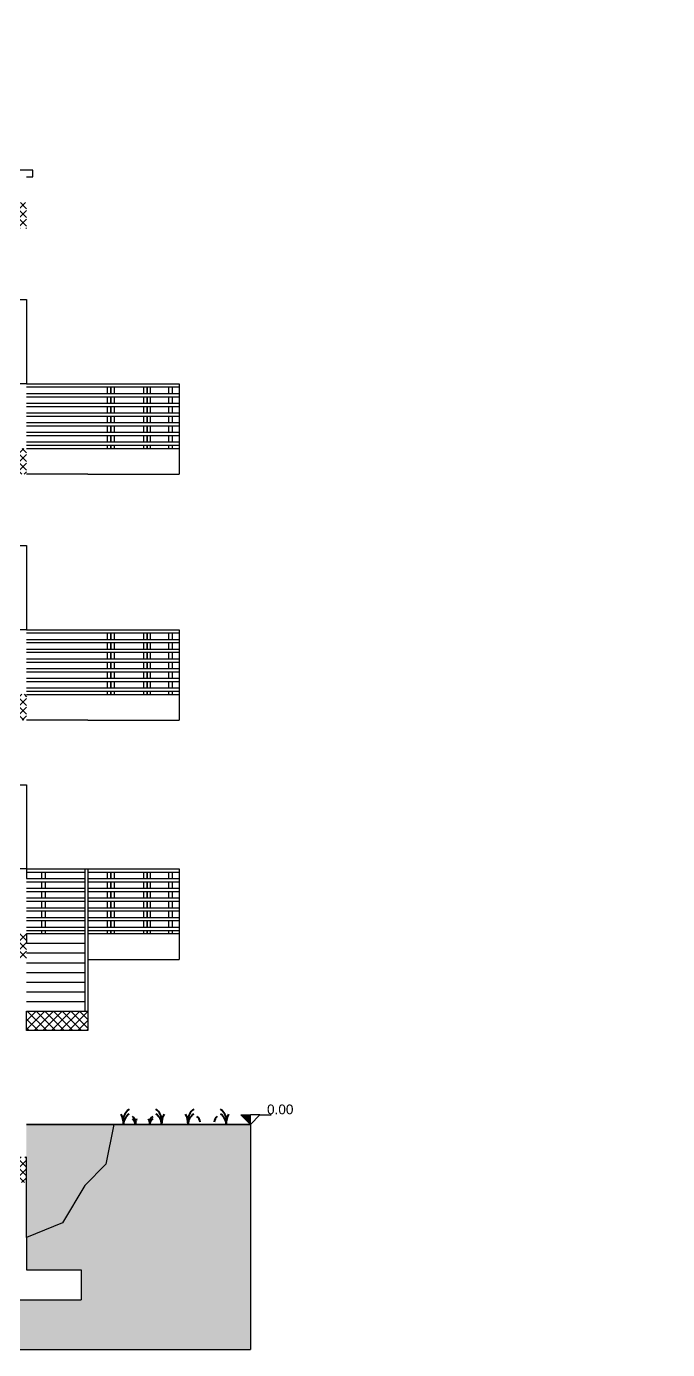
# Model space of a CAD drawing. Header units: millimetres. Extents: x 2459 to 3981, y 1231 to 4850.
# Drawn here: x 3766.51 to 3776.41, y 1237.88 to 1258.34 of the extents above; entities that cross this region are included whole.
import ezdxf

# ---------------------------------------------------------------- set-up
doc = ezdxf.new("R2010")
doc.units = ezdxf.units.MM
doc.layers.add('erbetta', color=7, linetype='Continuous', lineweight=40)
doc.styles.get("Standard").update_dxf_attribs({"font": 'arial.ttf'})

msp = doc.modelspace()

# ---------------------------------------------------------------- hatches: boundary and pattern name
h = msp.add_hatch()
h.set_pattern_fill('ANSI37', color=256, scale=0.03)
h.paths.add_polyline_path([(3753.757936, 1240.865233), (3753.357936, 1240.865233), (3753.357936, 1240.465233), (3753.757936, 1240.465233)])
h.paths.add_polyline_path([(3757.047936, 1240.865233), (3756.997936, 1240.865233), (3756.647936, 1240.865233), (3756.647936, 1240.465233), (3757.047936, 1240.465233)])
h.paths.add_polyline_path([(3760.172936, 1240.865233), (3759.772936, 1240.865233), (3759.772936, 1240.465233), (3760.172936, 1240.465233)])
h.paths.add_polyline_path([(3763.407936, 1240.865233), (3763.007936, 1240.865233), (3763.007936, 1240.465233), (3763.407936, 1240.465233)])
h.paths.add_polyline_path([(3760.167936, 1244.314872), (3759.767936, 1244.314872), (3759.767936, 1243.915233), (3760.167936, 1243.915233)])
h.paths.add_polyline_path([(3757.047936, 1244.31584), (3756.647936, 1244.31584), (3756.647936, 1243.915233), (3757.047936, 1243.915233)])
h.paths.add_polyline_path([(3750.207936, 1242.814923), (3750.207936, 1243.114923), (3749.257936, 1243.114923), (3749.257936, 1242.814923)])
h.paths.add_polyline_path([(3767.457936, 1242.814923), (3767.457936, 1243.114923), (3766.507936, 1243.114923), (3766.507936, 1242.814923)])
h.paths.add_polyline_path([(3750.607936, 1255.215233), (3750.607936, 1255.615233), (3750.207936, 1255.615233), (3750.207936, 1255.215233)])
h.paths.add_polyline_path([(3756.597936, 1255.215233), (3756.997936, 1255.215233), (3756.997936, 1255.615233), (3756.597936, 1255.615233)])
h.paths.add_polyline_path([(3756.997936, 1258.338622), (3756.597936, 1258.338622), (3756.597936, 1257.938622), (3756.997936, 1257.938622)])
h.paths.add_polyline_path([(3760.122876, 1258.338622), (3759.722876, 1258.338622), (3759.722876, 1257.938622), (3760.122876, 1257.938622)])
h.paths.add_polyline_path([(3760.122876, 1255.615233), (3759.722876, 1255.615233), (3759.722876, 1255.215233), (3760.122876, 1255.215233)])
h.paths.add_polyline_path([(3766.107936, 1255.215233), (3766.507936, 1255.215233), (3766.507936, 1255.615233), (3766.107936, 1255.615233)])
h.paths.add_polyline_path([(3766.507936, 1251.815233), (3766.107936, 1251.815233), (3766.107936, 1251.415233), (3766.507936, 1251.415233)])
h.paths.add_polyline_path([(3750.207936, 1251.815233), (3750.207936, 1251.415233), (3750.607936, 1251.415233), (3750.607936, 1251.815233)])
h.paths.add_polyline_path([(3750.607936, 1248.015233), (3750.207936, 1248.015233), (3750.207936, 1247.615233), (3750.607936, 1247.615233)])
h.paths.add_polyline_path([(3766.107936, 1247.615233), (3766.507936, 1247.615233), (3766.507936, 1248.015233), (3766.107936, 1248.015233)])
h.paths.add_polyline_path([(3766.107936, 1243.915233), (3766.507936, 1243.915233), (3766.507936, 1244.315233), (3766.107936, 1244.315233)])
h.paths.add_polyline_path([(3750.607936, 1243.915233), (3750.607936, 1244.315233), (3750.207936, 1244.315233), (3750.207936, 1243.915233)])
h.paths.add_polyline_path([(3750.207936, 1240.465233), (3750.607936, 1240.465233), (3750.607936, 1240.865233), (3750.207936, 1240.865233)])
h.paths.add_polyline_path([(3766.107936, 1240.465233), (3766.507936, 1240.465233), (3766.507936, 1240.865233), (3766.107936, 1240.865233)])
h.paths.add_polyline_path([(3756.647936, 1248.013672), (3757.047936, 1248.013672), (3757.047936, 1247.615233), (3756.647936, 1247.615233)])
h.paths.add_polyline_path([(3759.767936, 1248.014539), (3760.167936, 1248.014539), (3760.167936, 1247.615233), (3759.767936, 1247.615233)])
h.paths.add_polyline_path([(3756.647936, 1251.815233), (3757.047936, 1251.815233), (3757.047936, 1251.415233), (3756.647936, 1251.415233)])
h.paths.add_polyline_path([(3759.767936, 1251.815233), (3760.167936, 1251.815233), (3760.167936, 1251.415233), (3759.767936, 1251.415233)])
at = {"linetype": 'Continuous', "lineweight": -3, "ltscale": 0.01, "true_color": 0x939598, "transparency": 33554559}
h = msp.add_hatch(dxfattribs=at)
h.set_pattern_fill('EARTH', color=252, scale=0.1, angle=45)
h.paths.add_polyline_path([(3780.569752, 1239.61719), (3780.012323, 1239.842627), (3779.715084, 1240.139866), (3779.305021, 1240.226858), (3779.066646, 1240.465233), (3777.065568, 1240.465233), (3777.065568, 1238.035233), (3798.962389, 1238.035233), (3798.962389, 1241.365233), (3796.852018, 1241.365233), (3796.730146, 1240.749123), (3796.401275, 1240.420252), (3796.05938, 1239.842627), (3795.501951, 1239.61719), (3795.501951, 1239.115354), (3796.346943, 1239.115354), (3796.346943, 1238.654559), (3794.25696, 1238.654559), (3794.25696, 1239.115354), (3795.101951, 1239.115354), (3795.101951, 1239.61719), (3790.631951, 1239.61719), (3790.631951, 1239.115354), (3791.476943, 1239.115354), (3791.476943, 1238.654559), (3789.38696, 1238.654559), (3789.38696, 1239.115354), (3790.231951, 1239.115354), (3790.231951, 1239.61719), (3788.301951, 1239.61719), (3788.301951, 1239.115354), (3789.146943, 1239.115354), (3789.146943, 1238.654559), (3787.05696, 1238.654559), (3787.05696, 1239.115354), (3787.901951, 1239.115354), (3787.901951, 1239.61719), (3783.759752, 1239.61719), (3783.759752, 1239.115354), (3784.604743, 1239.115354), (3784.604743, 1238.654559), (3782.51476, 1238.654559), (3782.51476, 1239.115354), (3783.359752, 1239.115354), (3783.359752, 1239.61719), (3780.969752, 1239.61719), (3780.969752, 1239.115354), (3781.814743, 1239.115354), (3781.814743, 1238.654559), (3779.72476, 1238.654559), (3779.72476, 1239.115354), (3780.569752, 1239.115354)])
h.paths.add_polyline_path([(3769.967936, 1241.365233), (3767.858003, 1241.365233), (3767.736132, 1240.749123), (3767.40726, 1240.420252), (3767.065365, 1239.842627), (3766.507936, 1239.61719), (3766.507936, 1239.115354), (3767.352928, 1239.115354), (3767.352928, 1238.654559), (3765.262945, 1238.654559), (3765.262945, 1239.115354), (3766.107936, 1239.115354), (3766.107936, 1239.61719), (3763.407936, 1239.61719), (3763.407936, 1239.115354), (3764.252928, 1239.115354), (3764.252928, 1238.654559), (3762.162945, 1238.654559), (3762.162945, 1239.115354), (3763.007936, 1239.115354), (3763.007936, 1239.61719), (3760.172936, 1239.61719), (3760.172936, 1239.115354), (3761.017928, 1239.115354), (3761.017928, 1238.654559), (3758.927945, 1238.654559), (3758.927945, 1239.115354), (3759.772936, 1239.115354), (3759.772936, 1239.61719), (3757.047936, 1239.61719), (3757.047936, 1239.115354), (3757.892928, 1239.115354), (3757.892928, 1238.654559), (3755.802945, 1238.654559), (3755.802945, 1239.115354), (3756.647936, 1239.115354), (3756.647936, 1239.61719), (3753.757936, 1239.61719), (3753.757936, 1239.115354), (3754.602928, 1239.115354), (3754.602928, 1238.654559), (3752.512945, 1238.654559), (3752.512945, 1239.115354), (3753.357936, 1239.115354), (3753.357936, 1239.61719), (3750.607936, 1239.61719), (3750.607936, 1239.115354), (3751.452928, 1239.115354), (3751.452928, 1238.654559), (3749.362945, 1238.654559), (3749.362945, 1239.115354), (3750.207936, 1239.115354), (3750.207936, 1239.61719), (3749.650508, 1239.842627), (3749.308613, 1240.420252), (3748.979741, 1240.749123), (3748.85787, 1241.365233), (3746.747936, 1241.365233), (3746.747936, 1237.88455), (3746.791933, 1237.88455), (3747.507803, 1237.88455), (3769.967936, 1237.88455)])
h.paths.add_polyline_path([(3812.494815, 1241.365233), (3812.494815, 1237.88455), (3812.538811, 1237.88455), (3813.254682, 1237.88455), (3835.714815, 1237.88455), (3835.714815, 1241.365233), (3833.604882, 1241.365233), (3833.48301, 1240.749123), (3833.154139, 1240.420252), (3832.812244, 1239.842627), (3832.254815, 1239.61719), (3832.184815, 1239.61719), (3832.411189, 1239.21719), (3832.411189, 1239.11719), (3831.711189, 1239.11719), (3831.711189, 1239.21719), (3831.924815, 1239.61719), (3829.034815, 1239.61719), (3829.261189, 1239.21719), (3829.261189, 1239.11719), (3828.561189, 1239.11719), (3828.561189, 1239.21719), (3828.774815, 1239.61719), (3825.794815, 1239.61719), (3826.021189, 1239.21719), (3826.021189, 1239.11719), (3825.321189, 1239.11719), (3825.321189, 1239.21719), (3825.534815, 1239.61719), (3822.674815, 1239.61719), (3822.901189, 1239.21719), (3822.901189, 1239.11719), (3822.201189, 1239.11719), (3822.201189, 1239.21719), (3822.414815, 1239.61719), (3819.434815, 1239.61719), (3819.661189, 1239.21719), (3819.661189, 1239.11719), (3818.961189, 1239.11719), (3818.961189, 1239.21719), (3819.174815, 1239.61719), (3816.282315, 1239.61719), (3816.508689, 1239.21719), (3816.508689, 1239.11719), (3815.808689, 1239.11719), (3815.808689, 1239.21719), (3816.022315, 1239.61719), (3815.954815, 1239.61719), (3815.397387, 1239.842627), (3815.055491, 1240.420252), (3814.72662, 1240.749123), (3814.604749, 1241.365233)])
h.paths.add_polyline_path([(3842.812446, 1240.465233), (3842.812446, 1238.035233), (3864.709268, 1238.035233), (3864.709268, 1241.365233), (3862.598897, 1241.365233), (3862.477025, 1240.749123), (3862.148154, 1240.420252), (3861.806258, 1239.842627), (3861.24883, 1239.61719), (3861.17383, 1239.61719), (3861.410204, 1239.21719), (3861.410204, 1239.11719), (3860.710204, 1239.11719), (3860.710204, 1239.21719), (3860.92383, 1239.61719), (3858.139554, 1239.61719), (3858.375928, 1239.21719), (3858.375928, 1239.11719), (3857.675928, 1239.11719), (3857.675928, 1239.21719), (3857.889554, 1239.61719), (3855.191071, 1239.61719), (3855.427444, 1239.21719), (3855.427444, 1239.11719), (3854.727444, 1239.11719), (3854.727444, 1239.21719), (3854.941071, 1239.61719), (3852.23383, 1239.61719), (3852.470204, 1239.21719), (3852.470204, 1239.11719), (3851.770204, 1239.11719), (3851.770204, 1239.21719), (3851.98383, 1239.61719), (3849.43383, 1239.61719), (3849.670204, 1239.21719), (3849.670204, 1239.11719), (3848.970204, 1239.11719), (3848.970204, 1239.21719), (3849.18383, 1239.61719), (3846.628814, 1239.61719), (3846.865187, 1239.21719), (3846.865187, 1239.11719), (3846.165187, 1239.11719), (3846.165187, 1239.21719), (3846.378814, 1239.61719), (3846.31663, 1239.61719), (3845.759202, 1239.842627), (3845.461963, 1240.139866), (3845.051899, 1240.226858), (3844.813525, 1240.465233)])
at = {"true_color": 0x939598, "transparency": 33554559}
h = msp.add_hatch(dxfattribs=at)
h.set_pattern_fill('GRAVEL', color=252, scale=0.05)
h.set_pattern_definition([(228.0127875, (121.27238, 1.27), (-10.1600000008, -11.4299999993), [0.1708607, -16.9152418]), (184.969741, (121.15808, 1.143), (15.239999994, 1.27000007235), [0.29320236, -29.02702445]), (132.510447, (120.86598, 1.1176), (12.7000000054, -13.9699999951), [0.20674076, -20.4673614]), (267.273689, (120.37068, 0.8001), (1.2700000027, 25.3999999999), [0.26700226, -26.4332187]), (292.8336542, (120.35798, 0.5334), (-6.3500000005, 15.2399999998), [0.26181685, -25.91990387]), (357.273689, (120.45958, 0.2921), (-25.3999999999, 1.2700000027), [0.26700226, -26.4332187]), (37.6942405, (120.72628, 0.2794), (-16.50999999927, -12.70000000095), [0.35309683, -34.95655766]), (72.2553284, (121.00568, 0.4953), (8.8900000024, 27.93999999924), [0.33335976, -33.0026283]), (121.4295656, (121.10728, 0.8128), (-10.1600000014, 16.5099999991), [0.2679065, -26.52277285]), (175.2363583, (120.96758, 1.0414), (13.9699999998, -1.2700000022), [0.30585664, -14.98696847]), (222.3974378, (120.66278, 1.0668), (-15.2399999995, -13.97000000053), [0.39553896, -39.15838626]), (138.814075, (121.62798, 0.7874), (-8.8899999995, 7.6200000006), [0.13500227, -13.3652829]), (171.4692344, (121.52638, 0.8763), (16.5100000004, -2.5399999971), [0.256841, -25.4273195]), (225, (121.2724, 0.9144), (-2e-16, -1.27), [0.17960467, -1.61644655]), (203.1985905, (121.18348, 1.0668), (6.35, 2.5399999996), [0.09672066, -9.5753112]), (291.8014095, (121.09458, 1.0287), (-1.27, 3.81), [0.1367828, -6.7023765]), (30.9637565, (121.14538, 0.9017), (3.81, 2.54), [0.22215983, -7.18314908]), (161.565051, (121.3359, 1.016), (2.54, -1.27), [0.16064357, -3.85544906]), (16.3895403, (120.35798, 1.0287), (12.7, 3.81), [0.225044, -22.27941334]), (70.346176, (120.57388, 1.0922), (-5.0800000005, -13.9699999998), [0.18879947, -18.69110784]), (293.1985905, (121.33588, 1.27), (-2.5399999996, 6.35), [0.19344005, -9.4785918]), (343.6104597, (121.41208, 1.0922), (-12.7000000003, 3.8099999991), [0.225044, -22.27941334]), (339.4439548, (120.35798, 0.2413), (-6.35, 2.54), [0.2170176, -10.63386716]), (294.7751406, (120.56118, 0.1651), (-6.3500000076, 13.9699999966), [0.18183606, -18.0017967]), (66.8014095, (121.34858, 5e-13), (2.5399999996, 6.35), [0.19344005, -9.4785918]), (17.3540246, (121.42478, 0.1778), (-16.5099999997, -5.080000001), [0.21289137, -21.076188]), (69.4439548, (120.72628, 5e-13), (-2.54, -6.35), [0.1085088, -10.74237596]), (101.3099325, (121.27238, 5e-13), (-1.27, 5.08), [0.0647573, -6.4109975]), (165.9637565, (121.25968, 0.0635), (3.81, -1.27), [0.26181685, -4.9745273]), (186.009006, (121.00568, 0.127), (12.6999999999, 1.2700000007), [0.2426335, -24.02068243]), (303.690068, (121.14538, 0.7874), (-1.27, 2.54), [0.18316194, -4.3958882]), (353.1572266, (121.24698, 0.635), (21.59000000013, -2.5399999989), [0.3197784, -31.65800453]), (60.945396, (121.56448, 0.5969), (-5.08, -8.89), [0.1307541, -12.94469616]), (90, (121.628, 0.7112), (-1.27, 1.27), [0.0762, -1.1938]), (120.2564372, (120.98028, 0.1651), (5.0799999994, -8.8900000004), [0.1764335, -17.4669704]), (48.0127875, (120.89138, 0.3175), (10.1600000008, 11.4299999993), [0.34172144, -16.7443811]), (0, (121.12, 0.5715), (1.27, 1.27), [0.3302, -0.9398]), (325.3048465, (121.45018, 0.5715), (12.7000000048, -8.8899999931), [0.2008048, -19.87965836]), (254.054604, (121.61528, 0.4572), (-1.27, -5.08), [0.18491454, -9.060825]), (207.6459754, (121.56448, 0.2794), (-24.1300000009, -12.6999999983), [0.30107255, -29.8062322]), (175.4260787, (121.29778, 0.1397), (-16.51, 1.27), [0.31851473, -31.53292323])])
h.paths.add_polyline_path([(3846.31663, 1241.054813), (3845.795342, 1241.054813), (3845.225339, 1240.877047), (3844.813525, 1240.465233), (3845.051899, 1240.226858), (3845.461963, 1240.139866), (3845.759202, 1239.842627), (3846.31663, 1239.61719)])
h.paths.add_polyline_path([(3862.598897, 1241.365233), (3861.24883, 1241.365233), (3861.24883, 1239.61719), (3861.806258, 1239.842627), (3862.148154, 1240.420252), (3862.477025, 1240.749123)])
h.paths.add_polyline_path([(3833.604882, 1241.365233), (3832.254815, 1241.365233), (3832.254815, 1240.865233), (3832.254815, 1240.465233), (3832.254815, 1239.61719), (3832.812244, 1239.842627), (3833.154139, 1240.420252), (3833.48301, 1240.749123)])
h.paths.add_polyline_path([(3815.954815, 1241.365233), (3814.604749, 1241.365233), (3814.72662, 1240.749123), (3815.055491, 1240.420252), (3815.397387, 1239.842627), (3815.954815, 1239.61719), (3815.954815, 1240.865233)])
h.paths.add_polyline_path([(3796.852018, 1241.365233), (3795.501951, 1241.365233), (3795.501951, 1241.035233), (3795.501951, 1240.865233), (3795.501951, 1239.61719), (3796.05938, 1239.842627), (3796.401275, 1240.420252), (3796.730146, 1240.749123)])
h.paths.add_polyline_path([(3780.569752, 1241.054813), (3780.048463, 1241.054813), (3779.47846, 1240.877047), (3779.066646, 1240.465233), (3779.305021, 1240.226858), (3779.715084, 1240.139866), (3780.012323, 1239.842627), (3780.569752, 1239.61719), (3780.569752, 1240.465233)])
h.paths.add_polyline_path([(3767.736132, 1240.749123), (3767.858003, 1241.365233), (3766.507936, 1241.365233), (3766.507936, 1240.865233), (3766.507936, 1239.61719), (3767.065365, 1239.842627), (3767.40726, 1240.420252)])
h.paths.add_polyline_path([(3750.207936, 1241.365233), (3748.85787, 1241.365233), (3748.979741, 1240.749123), (3749.308613, 1240.420252), (3749.650508, 1239.842627), (3750.207936, 1239.61719), (3750.207936, 1240.865233)])
at = {"ltscale": 0.01}
h = msp.add_hatch(color=256, dxfattribs=at)
h.dxf.hatch_style = 1
h.paths.add_polyline_path([(3769.967936, 1241.512715), (3769.820454, 1241.512715), (3769.967936, 1241.365233)])

# ---------------------------------------------------------------- linework, layer by layer
for p, q in [((3766.607936, 1256.11614), (3766.007936, 1256.11614)), ((3766.607936, 1256.01614), (3766.607936, 1256.11614)), ((3766.507936, 1256.01614), (3766.607936, 1256.01614)), ((3766.107936, 1254.115233), (3766.507936, 1254.115233)), ((3766.507936, 1254.115233), (3766.507936, 1252.815233)), ((3766.507936, 1252.815233), (3766.107936, 1252.815233)), ((3766.507936, 1252.815233), (3768.867936, 1252.815233, 1)), ((3767.761089, 1252.815233, 0.101277), (3767.811089, 1252.815233, 0.101277)), ((3767.811089, 1252.815233, 0.101277), (3767.861089, 1252.815233, 0.101277)), ((3768.321097, 1252.815233, 0.101277), (3768.371097, 1252.815233, 0.101277)), ((3768.371097, 1252.815233, 0.101277), (3768.421097, 1252.815233, 0.101277)), ((3768.708893, 1252.815233, 0.101277), (3768.758893, 1252.815233, 0.101277)), ((3768.867936, 1252.815233, 1), (3768.867936, 1251.415233, 1)), ((3766.507936, 1252.765233), (3767.407936, 1252.765233, 0.381356)), ((3766.507936, 1252.665233), (3767.407936, 1252.665233, 0.381356)), ((3766.507936, 1252.665233), (3767.407936, 1252.665233, 0.381356)), ((3766.507936, 1252.615233), (3767.407936, 1252.615233, 0.381356)), ((3767.407936, 1252.765233, 0.381356), (3767.457936, 1252.765233, 0.402542)), ((3767.407936, 1252.665233, 0.381356), (3767.457936, 1252.665233, 0.402542)), ((3767.407936, 1252.615233, 0.381356), (3767.457936, 1252.615233, 0.402542)), ((3767.457936, 1252.765233, 0.402542), (3768.867936, 1252.765233, 1)), ((3767.457936, 1252.665233, 0.402542), (3768.867936, 1252.665233, 1)), ((3767.457936, 1252.665233, 0.402542), (3768.867936, 1252.665233, 1)), ((3767.457936, 1252.615233, 0.402542), (3768.867936, 1252.615233, 1)), ((3767.761089, 1252.665233, 0.251231), (3767.761089, 1252.765233, 0.151262)), ((3767.761089, 1252.515233, 0.401184), (3767.761089, 1252.615233, 0.301215)), ((3767.811089, 1252.765233, 0.102336), (3767.811089, 1252.665233, 0.104454)), ((3767.811089, 1252.665233, 0.251231), (3767.811089, 1252.765233, 0.151262)), ((3767.811089, 1252.615233, 0.105513), (3767.811089, 1252.515233, 0.107631)), ((3767.811089, 1252.515233, 0.401184), (3767.811089, 1252.615233, 0.301215)), ((3767.861089, 1252.765233, 0.102336), (3767.861089, 1252.665233, 0.104454)), ((3767.861089, 1252.615233, 0.105513), (3767.861089, 1252.515233, 0.107631)), ((3768.321097, 1252.665233, 0.251231), (3768.321097, 1252.765233, 0.151262)), ((3768.321097, 1252.515233, 0.401184), (3768.321097, 1252.615233, 0.301215)), ((3768.371097, 1252.765233, 0.102336), (3768.371097, 1252.665233, 0.104454)), ((3768.371097, 1252.665233, 0.251231), (3768.371097, 1252.765233, 0.151262)), ((3768.371097, 1252.615233, 0.105513), (3768.371097, 1252.515233, 0.107631)), ((3768.371097, 1252.515233, 0.401184), (3768.371097, 1252.615233, 0.301215)), ((3768.421097, 1252.765233, 0.102336), (3768.421097, 1252.665233, 0.104454)), ((3768.421097, 1252.615233, 0.105513), (3768.421097, 1252.515233, 0.107631)), ((3768.708893, 1252.665233, 0.251231), (3768.708893, 1252.765233, 0.151262)), ((3768.708893, 1252.515233, 0.401184), (3768.708893, 1252.615233, 0.301215)), ((3768.758893, 1252.765233, 0.102336), (3768.758893, 1252.665233, 0.104454)), ((3768.758893, 1252.615233, 0.105513), (3768.758893, 1252.515233, 0.107631)), ((3766.507936, 1252.515233), (3767.407936, 1252.515233, 0.381356)), ((3766.507936, 1252.515233), (3767.407936, 1252.515233, 0.381356)), ((3766.507936, 1252.465233), (3767.407936, 1252.465233, 0.381356)), ((3767.407936, 1252.515233, 0.381356), (3767.457936, 1252.515233, 0.402542)), ((3767.407936, 1252.465233, 0.381356), (3767.457936, 1252.465233, 0.402542)), ((3767.457936, 1252.515233, 0.402542), (3768.867936, 1252.515233, 1)), ((3767.457936, 1252.515233, 0.402542), (3768.867936, 1252.515233, 1)), ((3767.457936, 1252.465233, 0.402542), (3768.867936, 1252.465233, 1)), ((3767.761089, 1252.365233, 0.551138), (3767.761089, 1252.465233, 0.451169)), ((3767.811089, 1252.465233, 0.10869), (3767.811089, 1252.365233, 0.110808)), ((3767.811089, 1252.365233, 0.551138), (3767.811089, 1252.465233, 0.451169)), ((3767.861089, 1252.465233, 0.10869), (3767.861089, 1252.365233, 0.110808)), ((3768.321097, 1252.365233, 0.551138), (3768.321097, 1252.465233, 0.451169)), ((3768.371097, 1252.465233, 0.10869), (3768.371097, 1252.365233, 0.110808)), ((3768.371097, 1252.365233, 0.551138), (3768.371097, 1252.465233, 0.451169)), ((3768.421097, 1252.465233, 0.10869), (3768.421097, 1252.365233, 0.110808)), ((3768.708893, 1252.365233, 0.551138), (3768.708893, 1252.465233, 0.451169)), ((3768.758893, 1252.465233, 0.10869), (3768.758893, 1252.365233, 0.110808)), ((3766.507936, 1252.365233), (3767.407936, 1252.365233, 0.381356)), ((3766.507936, 1252.365233), (3767.407936, 1252.365233, 0.381356)), ((3766.507936, 1252.315233), (3767.407936, 1252.315233, 0.381356)), ((3766.507936, 1252.215233), (3767.407936, 1252.215233, 0.381356)), ((3766.507936, 1252.215233), (3767.407936, 1252.215233, 0.381356)), ((3767.407936, 1252.365233, 0.381356), (3767.457936, 1252.365233, 0.402542)), ((3767.407936, 1252.315233, 0.381356), (3767.457936, 1252.315233, 0.402542)), ((3767.407936, 1252.215233, 0.381356), (3767.457936, 1252.215233, 0.402542)), ((3767.457936, 1252.365233, 0.402542), (3768.867936, 1252.365233, 1)), ((3767.457936, 1252.365233, 0.402542), (3768.867936, 1252.365233, 1)), ((3767.457936, 1252.315233, 0.402542), (3768.867936, 1252.315233, 1)), ((3767.457936, 1252.215233, 0.402542), (3768.867936, 1252.215233, 1)), ((3767.457936, 1252.215233, 0.402542), (3768.867936, 1252.215233, 1)), ((3767.761089, 1252.215233, 0.701091), (3767.761089, 1252.315233, 0.601122)), ((3767.811089, 1252.315233, 0.111867), (3767.811089, 1252.215233, 0.113985)), ((3767.811089, 1252.215233, 0.701091), (3767.811089, 1252.315233, 0.601122)), ((3767.861089, 1252.315233, 0.111867), (3767.861089, 1252.215233, 0.113985)), ((3768.321097, 1252.215233, 0.701091), (3768.321097, 1252.315233, 0.601122)), ((3768.371097, 1252.315233, 0.111867), (3768.371097, 1252.215233, 0.113985)), ((3768.371097, 1252.215233, 0.701091), (3768.371097, 1252.315233, 0.601122)), ((3768.421097, 1252.315233, 0.111867), (3768.421097, 1252.215233, 0.113985)), ((3768.708893, 1252.215233, 0.701091), (3768.708893, 1252.315233, 0.601122)), ((3768.758893, 1252.315233, 0.111867), (3768.758893, 1252.215233, 0.113985)), ((3766.507936, 1252.165233), (3767.407936, 1252.165233, 0.381356)), ((3766.507936, 1252.065233), (3767.407936, 1252.065233, 0.381356)), ((3766.507936, 1252.065233), (3767.407936, 1252.065233, 0.381356)), ((3766.507936, 1252.015233), (3767.407936, 1252.015233, 0.381356)), ((3767.407936, 1252.165233, 0.381356), (3767.457936, 1252.165233, 0.402542)), ((3767.407936, 1252.065233, 0.381356), (3767.457936, 1252.065233, 0.402542)), ((3767.407936, 1252.015233, 0.381356), (3767.457936, 1252.015233, 0.402542)), ((3767.457936, 1252.165233, 0.402542), (3768.867936, 1252.165233, 1)), ((3767.457936, 1252.065233, 0.402542), (3768.867936, 1252.065233, 1)), ((3767.457936, 1252.065233, 0.402542), (3768.867936, 1252.065233, 1)), ((3767.457936, 1252.015233, 0.402542), (3768.867936, 1252.015233, 1)), ((3767.761089, 1252.065233, 0.851045), (3767.761089, 1252.165233, 0.751076)), ((3767.761089, 1251.915233, 1.000998), (3767.761089, 1252.015233, 0.901029)), ((3767.811089, 1252.165233, 0.115044), (3767.811089, 1252.065233, 0.117162)), ((3767.811089, 1252.065233, 0.851045), (3767.811089, 1252.165233, 0.751076)), ((3767.811089, 1252.015233, 0.118221), (3767.811089, 1251.915233, 0.120339)), ((3767.811089, 1251.915233, 1.000998), (3767.811089, 1252.015233, 0.901029)), ((3767.861089, 1252.165233, 0.115044), (3767.861089, 1252.065233, 0.117162)), ((3767.861089, 1252.015233, 0.118221), (3767.861089, 1251.915233, 0.120339)), ((3768.321097, 1252.065233, 0.851045), (3768.321097, 1252.165233, 0.751076)), ((3768.321097, 1251.915233, 1.000998), (3768.321097, 1252.015233, 0.901029)), ((3768.371097, 1252.165233, 0.115044), (3768.371097, 1252.065233, 0.117162)), ((3768.371097, 1252.065233, 0.851045), (3768.371097, 1252.165233, 0.751076)), ((3768.371097, 1252.015233, 0.118221), (3768.371097, 1251.915233, 0.120339)), ((3768.371097, 1251.915233, 1.000998), (3768.371097, 1252.015233, 0.901029)), ((3768.421097, 1252.165233, 0.115044), (3768.421097, 1252.065233, 0.117162)), ((3768.421097, 1252.015233, 0.118221), (3768.421097, 1251.915233, 0.120339)), ((3768.708893, 1252.065233, 0.851045), (3768.708893, 1252.165233, 0.751076)), ((3768.708893, 1251.915233, 1.000998), (3768.708893, 1252.015233, 0.901029)), ((3768.758893, 1252.165233, 0.115044), (3768.758893, 1252.065233, 0.117162)), ((3768.758893, 1252.015233, 0.118221), (3768.758893, 1251.915233, 0.120339)), ((3766.507936, 1251.915233), (3767.407936, 1251.915233, 0.381356)), ((3766.507936, 1251.915233), (3767.407936, 1251.915233, 0.381356)), ((3766.507936, 1251.865233), (3767.407936, 1251.865233, 0.381356)), ((3766.507936, 1251.814923), (3767.407936, 1251.814923, 0.381356)), ((3767.407936, 1251.915233, 0.381356), (3767.457936, 1251.915233, 0.402542)), ((3767.407936, 1251.865233, 0.381356), (3767.457936, 1251.865233, 0.402542)), ((3767.407936, 1251.814923, 0.381356), (3767.457936, 1251.814923, 0.402542)), ((3767.457936, 1251.915233, 0.402542), (3768.867936, 1251.915233, 1)), ((3767.457936, 1251.915233, 0.402542), (3768.867936, 1251.915233, 1)), ((3767.457936, 1251.865233, 0.402542), (3768.867936, 1251.865233, 1)), ((3767.457936, 1251.814923, 0.402542), (3768.867936, 1251.814923, 1)), ((3767.761089, 1251.814923, 1.101277), (3767.761089, 1251.865233, 1.050983)), ((3767.811089, 1251.865233, 0.121398), (3767.811089, 1251.814923, 0.122464)), ((3767.811089, 1251.814923, 1.101277), (3767.811089, 1251.865233, 1.050983)), ((3767.861089, 1251.865233, 0.121398), (3767.861089, 1251.814923, 0.122464)), ((3768.321097, 1251.814923, 1.101277), (3768.321097, 1251.865233, 1.050983)), ((3768.371097, 1251.865233, 0.121398), (3768.371097, 1251.814923, 0.122464)), ((3768.371097, 1251.814923, 1.101277), (3768.371097, 1251.865233, 1.050983)), ((3768.421097, 1251.865233, 0.121398), (3768.421097, 1251.814923, 0.122464)), ((3768.708893, 1251.814923, 1.101277), (3768.708893, 1251.865233, 1.050983)), ((3768.758893, 1251.865233, 0.121398), (3768.758893, 1251.814923, 0.122464)), ((3767.457936, 1251.415233, 0.402542), (3766.507936, 1251.415233, 0.402542)), ((3767.457936, 1251.415233, 0.402542), (3768.867936, 1251.415233, 1)), ((3766.107936, 1250.313062), (3766.507936, 1250.313062)), ((3766.507936, 1250.313062), (3766.507936, 1249.013062)), ((3766.507936, 1249.013062), (3766.107936, 1249.013062)), ((3766.507936, 1249.013062), (3768.867936, 1249.013062, 1)), ((3766.507936, 1248.963062), (3767.407936, 1248.963062, 0.381356)), ((3767.407936, 1248.963062, 0.381356), (3767.457936, 1248.963062, 0.402542)), ((3767.457936, 1248.963062, 0.402542), (3768.867936, 1248.963062, 1)), ((3767.761089, 1249.013062, 0.101277), (3767.811089, 1249.013062, 0.101277)), ((3767.761089, 1248.863062, 0.251231), (3767.761089, 1248.963062, 0.151262)), ((3767.811089, 1249.013062, 0.101277), (3767.861089, 1249.013062, 0.101277)), ((3767.811089, 1248.963062, 0.102336), (3767.811089, 1248.863062, 0.104454)), ((3767.811089, 1248.863062, 0.251231), (3767.811089, 1248.963062, 0.151262)), ((3767.861089, 1248.963062, 0.102336), (3767.861089, 1248.863062, 0.104454)), ((3768.321097, 1249.013062, 0.101277), (3768.371097, 1249.013062, 0.101277)), ((3768.321097, 1248.863062, 0.251231), (3768.321097, 1248.963062, 0.151262)), ((3768.371097, 1249.013062, 0.101277), (3768.421097, 1249.013062, 0.101277)), ((3768.371097, 1248.963062, 0.102336), (3768.371097, 1248.863062, 0.104454)), ((3768.371097, 1248.863062, 0.251231), (3768.371097, 1248.963062, 0.151262)), ((3768.421097, 1248.963062, 0.102336), (3768.421097, 1248.863062, 0.104454)), ((3768.708893, 1249.013062, 0.101277), (3768.758893, 1249.013062, 0.101277)), ((3768.708893, 1248.863062, 0.251231), (3768.708893, 1248.963062, 0.151262)), ((3768.758893, 1248.963062, 0.102336), (3768.758893, 1248.863062, 0.104454)), ((3768.867936, 1249.013062, 1), (3768.867936, 1247.613062, 1)), ((3766.507936, 1248.863062), (3767.407936, 1248.863062, 0.381356)), ((3766.507936, 1248.863062), (3767.407936, 1248.863062, 0.381356)), ((3766.507936, 1248.813062), (3767.407936, 1248.813062, 0.381356)), ((3767.407936, 1248.863062, 0.381356), (3767.457936, 1248.863062, 0.402542)), ((3767.407936, 1248.813062, 0.381356), (3767.457936, 1248.813062, 0.402542)), ((3767.457936, 1248.863062, 0.402542), (3768.867936, 1248.863062, 1)), ((3767.457936, 1248.863062, 0.402542), (3768.867936, 1248.863062, 1)), ((3767.457936, 1248.813062, 0.402542), (3768.867936, 1248.813062, 1)), ((3767.761089, 1248.713062, 0.401184), (3767.761089, 1248.813062, 0.301215)), ((3767.811089, 1248.813062, 0.105513), (3767.811089, 1248.713062, 0.107631)), ((3767.811089, 1248.713062, 0.401184), (3767.811089, 1248.813062, 0.301215)), ((3767.861089, 1248.813062, 0.105513), (3767.861089, 1248.713062, 0.107631)), ((3768.321097, 1248.713062, 0.401184), (3768.321097, 1248.813062, 0.301215)), ((3768.371097, 1248.813062, 0.105513), (3768.371097, 1248.713062, 0.107631)), ((3768.371097, 1248.713062, 0.401184), (3768.371097, 1248.813062, 0.301215)), ((3768.421097, 1248.813062, 0.105513), (3768.421097, 1248.713062, 0.107631)), ((3768.708893, 1248.713062, 0.401184), (3768.708893, 1248.813062, 0.301215)), ((3768.758893, 1248.813062, 0.105513), (3768.758893, 1248.713062, 0.107631)), ((3766.507936, 1248.713062), (3767.407936, 1248.713062, 0.381356)), ((3766.507936, 1248.713062), (3767.407936, 1248.713062, 0.381356)), ((3766.507936, 1248.663062), (3767.407936, 1248.663062, 0.381356)), ((3766.507936, 1248.563062), (3767.407936, 1248.563062, 0.381356)), ((3766.507936, 1248.563062), (3767.407936, 1248.563062, 0.381356)), ((3767.407936, 1248.713062, 0.381356), (3767.457936, 1248.713062, 0.402542)), ((3767.407936, 1248.663062, 0.381356), (3767.457936, 1248.663062, 0.402542)), ((3767.407936, 1248.563062, 0.381356), (3767.457936, 1248.563062, 0.402542)), ((3767.457936, 1248.713062, 0.402542), (3768.867936, 1248.713062, 1)), ((3767.457936, 1248.713062, 0.402542), (3768.867936, 1248.713062, 1)), ((3767.457936, 1248.663062, 0.402542), (3768.867936, 1248.663062, 1)), ((3767.457936, 1248.563062, 0.402542), (3768.867936, 1248.563062, 1)), ((3767.457936, 1248.563062, 0.402542), (3768.867936, 1248.563062, 1)), ((3767.761089, 1248.563062, 0.551138), (3767.761089, 1248.663062, 0.451169)), ((3767.811089, 1248.663062, 0.10869), (3767.811089, 1248.563062, 0.110808)), ((3767.811089, 1248.563062, 0.551138), (3767.811089, 1248.663062, 0.451169)), ((3767.861089, 1248.663062, 0.10869), (3767.861089, 1248.563062, 0.110808)), ((3768.321097, 1248.563062, 0.551138), (3768.321097, 1248.663062, 0.451169)), ((3768.371097, 1248.663062, 0.10869), (3768.371097, 1248.563062, 0.110808)), ((3768.371097, 1248.563062, 0.551138), (3768.371097, 1248.663062, 0.451169)), ((3768.421097, 1248.663062, 0.10869), (3768.421097, 1248.563062, 0.110808)), ((3768.708893, 1248.563062, 0.551138), (3768.708893, 1248.663062, 0.451169)), ((3768.758893, 1248.663062, 0.10869), (3768.758893, 1248.563062, 0.110808)), ((3766.507936, 1248.513062), (3767.407936, 1248.513062, 0.381356)), ((3766.507936, 1248.413062), (3767.407936, 1248.413062, 0.381356)), ((3766.507936, 1248.413062), (3767.407936, 1248.413062, 0.381356)), ((3766.507936, 1248.363062), (3767.407936, 1248.363062, 0.381356)), ((3767.407936, 1248.513062, 0.381356), (3767.457936, 1248.513062, 0.402542)), ((3767.407936, 1248.413062, 0.381356), (3767.457936, 1248.413062, 0.402542)), ((3767.407936, 1248.363062, 0.381356), (3767.457936, 1248.363062, 0.402542)), ((3767.457936, 1248.513062, 0.402542), (3768.867936, 1248.513062, 1)), ((3767.457936, 1248.413062, 0.402542), (3768.867936, 1248.413062, 1)), ((3767.457936, 1248.413062, 0.402542), (3768.867936, 1248.413062, 1)), ((3767.457936, 1248.363062, 0.402542), (3768.867936, 1248.363062, 1)), ((3767.761089, 1248.413062, 0.701091), (3767.761089, 1248.513062, 0.601122)), ((3767.761089, 1248.263062, 0.851045), (3767.761089, 1248.363062, 0.751076)), ((3767.811089, 1248.513062, 0.111867), (3767.811089, 1248.413062, 0.113985)), ((3767.811089, 1248.413062, 0.701091), (3767.811089, 1248.513062, 0.601122)), ((3767.811089, 1248.363062, 0.115044), (3767.811089, 1248.263062, 0.117162)), ((3767.811089, 1248.263062, 0.851045), (3767.811089, 1248.363062, 0.751076)), ((3767.861089, 1248.513062, 0.111867), (3767.861089, 1248.413062, 0.113985)), ((3767.861089, 1248.363062, 0.115044), (3767.861089, 1248.263062, 0.117162)), ((3768.321097, 1248.413062, 0.701091), (3768.321097, 1248.513062, 0.601122)), ((3768.321097, 1248.263062, 0.851045), (3768.321097, 1248.363062, 0.751076)), ((3768.371097, 1248.513062, 0.111867), (3768.371097, 1248.413062, 0.113985)), ((3768.371097, 1248.413062, 0.701091), (3768.371097, 1248.513062, 0.601122)), ((3768.371097, 1248.363062, 0.115044), (3768.371097, 1248.263062, 0.117162)), ((3768.371097, 1248.263062, 0.851045), (3768.371097, 1248.363062, 0.751076)), ((3768.421097, 1248.513062, 0.111867), (3768.421097, 1248.413062, 0.113985)), ((3768.421097, 1248.363062, 0.115044), (3768.421097, 1248.263062, 0.117162)), ((3768.708893, 1248.413062, 0.701091), (3768.708893, 1248.513062, 0.601122)), ((3768.708893, 1248.263062, 0.851045), (3768.708893, 1248.363062, 0.751076)), ((3768.758893, 1248.513062, 0.111867), (3768.758893, 1248.413062, 0.113985)), ((3768.758893, 1248.363062, 0.115044), (3768.758893, 1248.263062, 0.117162)), ((3766.507936, 1248.263062), (3767.407936, 1248.263062, 0.381356)), ((3766.507936, 1248.263062), (3767.407936, 1248.263062, 0.381356)), ((3766.507936, 1248.213062), (3767.407936, 1248.213062, 0.381356)), ((3766.507936, 1248.113062), (3767.407936, 1248.113062, 0.381356)), ((3766.507936, 1248.113062), (3767.407936, 1248.113062, 0.381356)), ((3767.407936, 1248.263062, 0.381356), (3767.457936, 1248.263062, 0.402542)), ((3767.407936, 1248.213062, 0.381356), (3767.457936, 1248.213062, 0.402542)), ((3767.407936, 1248.113062, 0.381356), (3767.457936, 1248.113062, 0.402542)), ((3767.457936, 1248.263062, 0.402542), (3768.867936, 1248.263062, 1)), ((3767.457936, 1248.263062, 0.402542), (3768.867936, 1248.263062, 1)), ((3767.457936, 1248.213062, 0.402542), (3768.867936, 1248.213062, 1)), ((3767.457936, 1248.113062, 0.402542), (3768.867936, 1248.113062, 1)), ((3767.457936, 1248.113062, 0.402542), (3768.867936, 1248.113062, 1)), ((3767.761089, 1248.113062, 1.000998), (3767.761089, 1248.213062, 0.901029)), ((3767.811089, 1248.213062, 0.118221), (3767.811089, 1248.113062, 0.120339)), ((3767.811089, 1248.113062, 1.000998), (3767.811089, 1248.213062, 0.901029)), ((3767.861089, 1248.213062, 0.118221), (3767.861089, 1248.113062, 0.120339)), ((3768.321097, 1248.113062, 1.000998), (3768.321097, 1248.213062, 0.901029)), ((3768.371097, 1248.213062, 0.118221), (3768.371097, 1248.113062, 0.120339)), ((3768.371097, 1248.113062, 1.000998), (3768.371097, 1248.213062, 0.901029)), ((3768.421097, 1248.213062, 0.118221), (3768.421097, 1248.113062, 0.120339)), ((3768.708893, 1248.113062, 1.000998), (3768.708893, 1248.213062, 0.901029)), ((3768.758893, 1248.213062, 0.118221), (3768.758893, 1248.113062, 0.120339)), ((3766.507936, 1248.063062), (3767.407936, 1248.063062, 0.381356)), ((3766.507936, 1248.012751), (3767.407936, 1248.012751, 0.381356)), ((3767.407936, 1248.063062, 0.381356), (3767.457936, 1248.063062, 0.402542)), ((3767.407936, 1248.012751, 0.381356), (3767.457936, 1248.012751, 0.402542)), ((3767.457936, 1248.063062, 0.402542), (3768.867936, 1248.063062, 1)), ((3767.457936, 1248.012751, 0.402542), (3768.867936, 1248.012751, 1)), ((3767.761089, 1248.012751, 1.101277), (3767.761089, 1248.063062, 1.050983)), ((3767.811089, 1248.063062, 0.121398), (3767.811089, 1248.012751, 0.122464)), ((3767.811089, 1248.012751, 1.101277), (3767.811089, 1248.063062, 1.050983)), ((3767.861089, 1248.063062, 0.121398), (3767.861089, 1248.012751, 0.122464)), ((3768.321097, 1248.012751, 1.101277), (3768.321097, 1248.063062, 1.050983)), ((3768.371097, 1248.063062, 0.121398), (3768.371097, 1248.012751, 0.122464)), ((3768.371097, 1248.012751, 1.101277), (3768.371097, 1248.063062, 1.050983)), ((3768.421097, 1248.063062, 0.121398), (3768.421097, 1248.012751, 0.122464)), ((3768.708893, 1248.012751, 1.101277), (3768.708893, 1248.063062, 1.050983)), ((3768.758893, 1248.063062, 0.121398), (3768.758893, 1248.012751, 0.122464)), ((3767.457936, 1247.613062, 0.402542), (3766.507936, 1247.613062, 0.402542)), ((3767.457936, 1247.613062, 0.402542), (3768.867936, 1247.613062, 1)), ((3766.107936, 1246.615233), (3766.507936, 1246.615233)), ((3766.507936, 1246.615233), (3766.507936, 1245.315233)), ((3766.507936, 1245.315233), (3766.107936, 1245.315233)), ((3766.507936, 1245.315233), (3768.867936, 1245.315233, 1)), ((3766.507936, 1245.315233), (3766.507936, 1245.215233)), ((3766.507936, 1245.315233), (3766.507936, 1245.265233)), ((3766.507936, 1245.265233), (3767.407936, 1245.265233, 0.381356)), ((3766.507936, 1245.265233), (3766.507936, 1245.165233)), ((3766.746951, 1245.315233, 0.101277), (3766.796951, 1245.315233, 0.101277)), ((3766.746951, 1245.165233, 0.251231), (3766.746951, 1245.265233, 0.151262)), ((3766.796951, 1245.265233, 0.102336), (3766.796951, 1245.165233, 0.104454)), ((3767.407936, 1245.315233, 0.381356), (3767.407936, 1243.114923, 0.948312)), ((3767.457936, 1245.315233, 0.402542), (3767.457936, 1243.114923, 1)), ((3767.457936, 1245.265233, 0.402542), (3768.867936, 1245.265233, 1)), ((3767.761089, 1245.315233, 0.101277), (3767.811089, 1245.315233, 0.101277)), ((3767.761089, 1245.165233, 0.251231), (3767.761089, 1245.265233, 0.151262)), ((3767.811089, 1245.315233, 0.101277), (3767.861089, 1245.315233, 0.101277)), ((3767.811089, 1245.265233, 0.102336), (3767.811089, 1245.165233, 0.104454)), ((3767.811089, 1245.165233, 0.251231), (3767.811089, 1245.265233, 0.151262)), ((3767.861089, 1245.265233, 0.102336), (3767.861089, 1245.165233, 0.104454)), ((3768.321097, 1245.315233, 0.101277), (3768.371097, 1245.315233, 0.101277)), ((3768.321097, 1245.165233, 0.251231), (3768.321097, 1245.265233, 0.151262)), ((3768.371097, 1245.315233, 0.101277), (3768.421097, 1245.315233, 0.101277)), ((3768.371097, 1245.265233, 0.102336), (3768.371097, 1245.165233, 0.104454)), ((3768.371097, 1245.165233, 0.251231), (3768.371097, 1245.265233, 0.151262)), ((3768.421097, 1245.265233, 0.102336), (3768.421097, 1245.165233, 0.104454)), ((3768.708893, 1245.315233, 0.101277), (3768.758893, 1245.315233, 0.101277)), ((3768.708893, 1245.165233, 0.251231), (3768.708893, 1245.265233, 0.151262)), ((3768.758893, 1245.265233, 0.102336), (3768.758893, 1245.165233, 0.104454)), ((3768.867936, 1245.315233, 1), (3768.867936, 1243.915233, 1)), ((3766.507936, 1245.165233), (3767.407936, 1245.165233, 0.381356)), ((3766.507936, 1245.165233), (3767.407936, 1245.165233, 0.381356)), ((3766.507936, 1245.115233), (3767.407936, 1245.115233, 0.381356)), ((3766.746951, 1245.015233, 0.401184), (3766.746951, 1245.115233, 0.301215)), ((3766.796951, 1245.115233, 0.105513), (3766.796951, 1245.015233, 0.107631)), ((3767.457936, 1245.165233, 0.402542), (3768.867936, 1245.165233, 1)), ((3767.457936, 1245.165233, 0.402542), (3768.867936, 1245.165233, 1)), ((3767.457936, 1245.115233, 0.402542), (3768.867936, 1245.115233, 1)), ((3767.761089, 1245.015233, 0.401184), (3767.761089, 1245.115233, 0.301215)), ((3767.811089, 1245.115233, 0.105513), (3767.811089, 1245.015233, 0.107631)), ((3767.811089, 1245.015233, 0.401184), (3767.811089, 1245.115233, 0.301215)), ((3767.861089, 1245.115233, 0.105513), (3767.861089, 1245.015233, 0.107631)), ((3768.321097, 1245.015233, 0.401184), (3768.321097, 1245.115233, 0.301215)), ((3768.371097, 1245.115233, 0.105513), (3768.371097, 1245.015233, 0.107631)), ((3768.371097, 1245.015233, 0.401184), (3768.371097, 1245.115233, 0.301215)), ((3768.421097, 1245.115233, 0.105513), (3768.421097, 1245.015233, 0.107631)), ((3768.708893, 1245.015233, 0.401184), (3768.708893, 1245.115233, 0.301215)), ((3768.758893, 1245.115233, 0.105513), (3768.758893, 1245.015233, 0.107631)), ((3766.507936, 1245.015233), (3767.407936, 1245.015233, 0.381356)), ((3766.507936, 1245.015233), (3767.407936, 1245.015233, 0.381356)), ((3766.507936, 1244.965233), (3767.407936, 1244.965233, 0.381356)), ((3766.507936, 1244.865233), (3767.407936, 1244.865233, 0.381356)), ((3766.507936, 1244.865233), (3767.407936, 1244.865233, 0.381356)), ((3766.746951, 1244.865233, 0.551138), (3766.746951, 1244.965233, 0.451169)), ((3766.796951, 1244.965233, 0.10869), (3766.796951, 1244.865233, 0.110808)), ((3767.457936, 1245.015233, 0.402542), (3768.867936, 1245.015233, 1)), ((3767.457936, 1245.015233, 0.402542), (3768.867936, 1245.015233, 1)), ((3767.457936, 1244.965233, 0.402542), (3768.867936, 1244.965233, 1)), ((3767.457936, 1244.865233, 0.402542), (3768.867936, 1244.865233, 1)), ((3767.457936, 1244.865233, 0.402542), (3768.867936, 1244.865233, 1)), ((3767.761089, 1244.865233, 0.551138), (3767.761089, 1244.965233, 0.451169)), ((3767.811089, 1244.965233, 0.10869), (3767.811089, 1244.865233, 0.110808)), ((3767.811089, 1244.865233, 0.551138), (3767.811089, 1244.965233, 0.451169)), ((3767.861089, 1244.965233, 0.10869), (3767.861089, 1244.865233, 0.110808)), ((3768.321097, 1244.865233, 0.551138), (3768.321097, 1244.965233, 0.451169)), ((3768.371097, 1244.965233, 0.10869), (3768.371097, 1244.865233, 0.110808)), ((3768.371097, 1244.865233, 0.551138), (3768.371097, 1244.965233, 0.451169)), ((3768.421097, 1244.965233, 0.10869), (3768.421097, 1244.865233, 0.110808)), ((3768.708893, 1244.865233, 0.551138), (3768.708893, 1244.965233, 0.451169)), ((3768.758893, 1244.965233, 0.10869), (3768.758893, 1244.865233, 0.110808)), ((3766.507936, 1244.815233), (3767.407936, 1244.815233, 0.381356)), ((3766.507936, 1244.715233), (3767.407936, 1244.715233, 0.381356)), ((3766.507936, 1244.715233), (3767.407936, 1244.715233, 0.381356)), ((3766.507936, 1244.665233), (3767.407936, 1244.665233, 0.381356)), ((3766.746951, 1244.715233, 0.701091), (3766.746951, 1244.815233, 0.601122)), ((3766.746951, 1244.565233, 0.851045), (3766.746951, 1244.665233, 0.751076)), ((3766.796951, 1244.815233, 0.111867), (3766.796951, 1244.715233, 0.113985)), ((3766.796951, 1244.665233, 0.115044), (3766.796951, 1244.565233, 0.117162)), ((3767.457936, 1244.815233, 0.402542), (3768.867936, 1244.815233, 1)), ((3767.457936, 1244.715233, 0.402542), (3768.867936, 1244.715233, 1)), ((3767.457936, 1244.715233, 0.402542), (3768.867936, 1244.715233, 1)), ((3767.457936, 1244.665233, 0.402542), (3768.867936, 1244.665233, 1)), ((3767.761089, 1244.715233, 0.701091), (3767.761089, 1244.815233, 0.601122)), ((3767.761089, 1244.565233, 0.851045), (3767.761089, 1244.665233, 0.751076)), ((3767.811089, 1244.815233, 0.111867), (3767.811089, 1244.715233, 0.113985)), ((3767.811089, 1244.715233, 0.701091), (3767.811089, 1244.815233, 0.601122)), ((3767.811089, 1244.665233, 0.115044), (3767.811089, 1244.565233, 0.117162)), ((3767.811089, 1244.565233, 0.851045), (3767.811089, 1244.665233, 0.751076)), ((3767.861089, 1244.815233, 0.111867), (3767.861089, 1244.715233, 0.113985)), ((3767.861089, 1244.665233, 0.115044), (3767.861089, 1244.565233, 0.117162)), ((3768.321097, 1244.715233, 0.701091), (3768.321097, 1244.815233, 0.601122)), ((3768.321097, 1244.565233, 0.851045), (3768.321097, 1244.665233, 0.751076)), ((3768.371097, 1244.815233, 0.111867), (3768.371097, 1244.715233, 0.113985)), ((3768.371097, 1244.715233, 0.701091), (3768.371097, 1244.815233, 0.601122)), ((3768.371097, 1244.665233, 0.115044), (3768.371097, 1244.565233, 0.117162)), ((3768.371097, 1244.565233, 0.851045), (3768.371097, 1244.665233, 0.751076)), ((3768.421097, 1244.815233, 0.111867), (3768.421097, 1244.715233, 0.113985)), ((3768.421097, 1244.665233, 0.115044), (3768.421097, 1244.565233, 0.117162)), ((3768.708893, 1244.715233, 0.701091), (3768.708893, 1244.815233, 0.601122)), ((3768.708893, 1244.565233, 0.851045), (3768.708893, 1244.665233, 0.751076)), ((3768.758893, 1244.815233, 0.111867), (3768.758893, 1244.715233, 0.113985)), ((3768.758893, 1244.665233, 0.115044), (3768.758893, 1244.565233, 0.117162)), ((3766.507936, 1244.565233), (3767.407936, 1244.565233, 0.381356)), ((3766.507936, 1244.565233), (3767.407936, 1244.565233, 0.381356)), ((3766.507936, 1244.515233), (3767.407936, 1244.515233, 0.381356)), ((3766.746951, 1244.415233, 1.000998), (3766.746951, 1244.515233, 0.901029)), ((3766.796951, 1244.515233, 0.118221), (3766.796951, 1244.415233, 0.120339)), ((3767.457936, 1244.565233, 0.402542), (3768.867936, 1244.565233, 1)), ((3767.457936, 1244.565233, 0.402542), (3768.867936, 1244.565233, 1)), ((3767.457936, 1244.515233, 0.402542), (3768.867936, 1244.515233, 1)), ((3767.761089, 1244.415233, 1.000998), (3767.761089, 1244.515233, 0.901029)), ((3767.811089, 1244.515233, 0.118221), (3767.811089, 1244.415233, 0.120339)), ((3767.811089, 1244.415233, 1.000998), (3767.811089, 1244.515233, 0.901029)), ((3767.861089, 1244.515233, 0.118221), (3767.861089, 1244.415233, 0.120339)), ((3768.321097, 1244.415233, 1.000998), (3768.321097, 1244.515233, 0.901029)), ((3768.371097, 1244.515233, 0.118221), (3768.371097, 1244.415233, 0.120339)), ((3768.371097, 1244.415233, 1.000998), (3768.371097, 1244.515233, 0.901029)), ((3768.421097, 1244.515233, 0.118221), (3768.421097, 1244.415233, 0.120339)), ((3768.708893, 1244.415233, 1.000998), (3768.708893, 1244.515233, 0.901029)), ((3768.758893, 1244.515233, 0.118221), (3768.758893, 1244.415233, 0.120339)), ((3766.507936, 1244.415233), (3767.407936, 1244.415233, 0.381356)), ((3766.507936, 1244.415233), (3767.407936, 1244.415233, 0.381356)), ((3766.507936, 1244.365233), (3767.407936, 1244.365233, 0.381356)), ((3766.507936, 1244.314923), (3767.407936, 1244.314923, 0.381356)), ((3766.507936, 1244.314923), (3766.507936, 1244.164923)), ((3766.746951, 1244.314923, 1.101277), (3766.746951, 1244.365233, 1.050983)), ((3766.796951, 1244.365233, 0.121398), (3766.796951, 1244.314923, 0.122464)), ((3767.457936, 1244.415233, 0.402542), (3768.867936, 1244.415233, 1)), ((3767.457936, 1244.415233, 0.402542), (3768.867936, 1244.415233, 1)), ((3767.457936, 1244.365233, 0.402542), (3768.867936, 1244.365233, 1)), ((3767.457936, 1244.314923, 0.402542), (3768.867936, 1244.314923, 1)), ((3767.761089, 1244.314923, 1.101277), (3767.761089, 1244.365233, 1.050983)), ((3767.811089, 1244.365233, 0.121398), (3767.811089, 1244.314923, 0.122464)), ((3767.811089, 1244.314923, 1.101277), (3767.811089, 1244.365233, 1.050983)), ((3767.861089, 1244.365233, 0.121398), (3767.861089, 1244.314923, 0.122464)), ((3768.321097, 1244.314923, 1.101277), (3768.321097, 1244.365233, 1.050983)), ((3768.371097, 1244.365233, 0.121398), (3768.371097, 1244.314923, 0.122464)), ((3768.371097, 1244.314923, 1.101277), (3768.371097, 1244.365233, 1.050983)), ((3768.421097, 1244.365233, 0.121398), (3768.421097, 1244.314923, 0.122464)), ((3768.708893, 1244.314923, 1.101277), (3768.708893, 1244.365233, 1.050983)), ((3768.758893, 1244.365233, 0.121398), (3768.758893, 1244.314923, 0.122464)), ((3766.507936, 1244.164923), (3767.407936, 1244.164923, 0.95054)), ((3766.507936, 1244.014923), (3767.407936, 1244.014923, 0.95054)), ((3766.507936, 1243.864923), (3767.407936, 1243.864923, 0.95054)), ((3767.457936, 1243.915233, 0.402542), (3768.867936, 1243.915233, 1)), ((3766.507936, 1243.714923), (3767.407936, 1243.714923, 0.95054)), ((3766.507936, 1243.564923), (3767.407936, 1243.564923, 0.95054)), ((3766.507936, 1243.414923), (3767.407936, 1243.414923, 0.95054)), ((3766.507936, 1243.264923), (3767.407936, 1243.264923, 0.95054)), ((3766.507936, 1243.114923), (3767.457936, 1243.114923, 1)), ((3767.457936, 1243.114923, 1), (3767.457936, 1242.814923, 1)), ((3767.457936, 1242.814923, 1), (3766.507936, 1242.814923)), ((3769.967936, 1241.365233), (3769.820454, 1241.512715)), ((3769.820454, 1241.512715), (3769.967936, 1241.512715)), ((3769.967936, 1241.365233), (3769.967936, 1241.512715)), ((3769.967936, 1241.365233), (3770.115419, 1241.512715)), ((3770.115419, 1241.512715), (3769.967936, 1241.512715)), ((3770.115419, 1241.512715), (3770.28673, 1241.512715)), ((3747.507803, 1237.88455), (3769.967936, 1237.88455))]:
    msp.add_line(p, q, dxfattribs=at)
for p, q in [((3769.967936, 1241.365233), (3766.507936, 1241.365233)), ((3766.507936, 1241.365233), (3769.967936, 1241.365233)), ((3767.858003, 1241.365233), (3767.736132, 1240.749123)), ((3769.967936, 1241.365233), (3769.967936, 1237.88455)), ((3766.507936, 1239.61719), (3766.507936, 1240.865233)), ((3766.507936, 1239.61719), (3766.507936, 1240.865233)), ((3767.736132, 1240.749123), (3767.40726, 1240.420252)), ((3767.40726, 1240.420252), (3767.065365, 1239.842627)), ((3767.065365, 1239.842627), (3766.507936, 1239.61719))]:
    msp.add_line(p, q)
at = {"linetype": 'Continuous', "lineweight": -3, "ltscale": 0.01}
for p, q in [((3766.507936, 1239.61719), (3766.507936, 1239.115354)), ((3766.507936, 1239.115354), (3767.352928, 1239.115354)), ((3767.352928, 1239.115354), (3767.352928, 1238.654559)), ((3765.262945, 1238.654559), (3767.352928, 1238.654559))]:
    msp.add_line(p, q, dxfattribs=at)
msp.add_lwpolyline([(3766.507936, 1243.114923), (3767.457936, 1243.114923), (3767.457936, 1242.814923), (3766.507936, 1242.814923)], close=True)
at = {"layer": 'erbetta', "linetype": 'Continuous', "ltscale": 0.01}
for centre, radius, start, end in [((3768.21853, 1241.41912), 0.217802, 124.6907886, 176.6781281), ((3768.384036, 1241.41912), 0.217802, 3.3218719, 55.3092114), ((3769.216422, 1241.41912), 0.217802, 124.6907886, 176.6781281), ((3769.381929, 1241.41912), 0.217802, 3.3218719, 55.3092114), ((3767.659026, 1241.365233), 0.348473, 0, 27.3118069), ((3768.197843, 1241.365233), 0.190344, 122.8587081, 180), ((3768.07934, 1241.393418), 0.113889, 3.3218719, 55.3092114), ((3768.090158, 1241.36524), 0.099531, 0, 57.1412919), ((3768.371906, 1241.36524), 0.182217, 152.6881931, 180), ((3768.23066, 1241.36524), 0.182217, 0, 27.3118069), ((3768.523226, 1241.393418), 0.113889, 124.6907886, 176.6781281), ((3768.512409, 1241.36524), 0.099531, 122.8587081, 180), ((3768.404723, 1241.365233), 0.190344, 0, 57.1412919), ((3768.943541, 1241.365233), 0.348473, 152.6881931, 180), ((3768.656918, 1241.365233), 0.348473, 0, 27.3118069), ((3769.195736, 1241.365233), 0.190344, 122.8587081, 180), ((3769.077233, 1241.393418), 0.113889, 3.3218719, 55.3092114), ((3769.521118, 1241.393418), 0.113889, 124.6907886, 176.6781281), ((3769.402616, 1241.365233), 0.190344, 0, 57.1412919), ((3769.941433, 1241.365233), 0.348473, 152.6881931, 180)]:
    msp.add_arc(centre, radius, start, end, dxfattribs=at)

# ---------------------------------------------------------------- texts
at = {"ltscale": 0.01, "insert": (3769.92483, 1241.6724, -1), "char_height": 0.15, "attachment_point": 1}
msp.add_mtext_dynamic_manual_height_columns('\\pxi-3,l5,t5;0.00', width=0.48270604, gutter_width=12.5, heights=[0.01855], dxfattribs=at)

doc.saveas('drawing.dxf')
